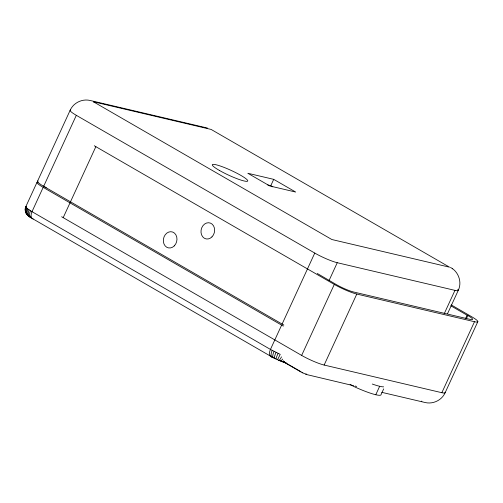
<?xml version="1.0" encoding="UTF-8"?>
<svg xmlns="http://www.w3.org/2000/svg" width="503" height="503" viewBox="0 0 503 503"><rect width="100%" height="100%" fill="white"/><g stroke="black" fill="none" stroke-linecap="round" stroke-linejoin="round"><path stroke-width="0.75" d="M36.958 182.451L25.779 206.752A7.055 6.973 1.3 0 0 27.049 214.397M37.442 181.394L70.093 110.402M38.197 181.992A17.611 2.421 24.7 0 0 43.183 187.361L32.003 211.662A7.048 4.099 -59.6 0 0 33.173 219.019L272.456 357.262L278.561 360.198L285.748 362.82A7.048 5.646 -76 0 0 286.459 363.028M283.849 325.039A17.611 2.421 24.7 0 1 282.114 324.064L43.667 186.305L76.318 115.319A17.611 2.421 24.7 0 1 70.653 109.968M445.067 392.189A17.611 2.421 24.7 0 1 441.848 392.705L324.139 365.046A17.611 2.421 24.7 0 1 301.649 355.414L63.202 217.654L95.853 146.669A17.611 2.421 24.7 0 1 94.281 145.732M267.741 184.972L270.79 185.689L273.707 179.351L295.689 192.052L269.797 185.965L247.809 173.265L273.707 179.351M43.183 187.361L281.623 325.12L270.451 349.422A7.048 3.722 -60.3 0 0 270.821 356.426L273.632 357.872M282.114 324.064L314.765 253.072L76.318 115.319M329.094 280.454L337.255 262.711L454.964 290.369A17.611 2.421 24.7 0 0 457.78 289.332M301.649 355.414L334.3 284.421L95.853 146.669M324.139 365.046L356.79 294.054L474.499 321.719L441.848 392.705M375.779 394.742L379.664 386.291M383.682 388.882L381.085 394.515A27.923 3.835 24.7 0 1 353.471 386.335L350.101 384.386M444.187 313.797L454.964 290.369M447.538 313.683L458.315 290.256C462.257 282.089 458.459 271.482 450.424 267.42M465.47 318.72L467.086 315.192L450.77 305.767M466.539 318.336L467.834 315.513L467.086 315.192M445.199 392.598L477.85 321.606M26.338 206.318L25.905 207.161A7.055 6.86 -29.8 0 0 29.369 216.221L29.287 215.988M70.238 110.126C73.52 102.725 82.303 98.575 90.125 100.468L207.355 128.02M445.054 392.874C441.772 400.275 432.982 404.425 425.167 402.532L381.777 392.334M421.552 401.155L421.879 401.224M306.767 374.175L304.17 373.566L302.397 372.541M353.609 385.713L305.686 374.326M355.137 386.071L356.658 386.43M285.082 362.493L283.158 361.953M270.821 356.426L272.507 357.275M25.905 207.161L27.891 209.034L32.003 211.662L270.451 349.422L280.196 354.357A7.055 0.415 -65.8 0 1 277.304 359.639M283.378 362.085L283.692 362.235A7.048 4.571 -72.1 0 0 285.497 362.399M284.107 362.242L284.723 362.55A7.048 5.225 -74.1 0 0 285.377 362.745M270.79 185.689L272.789 186.846M451.248 304.919L471.625 316.695A17.611 2.421 24.7 0 1 474.499 321.719M317.267 273.462L336.4 284.629A13.506 1.855 24.7 0 0 353.64 292.01L470.041 319.367A13.506 1.855 24.7 0 0 467.834 315.513M284.063 361.953L301.039 371.761M283.573 361.934L302.592 372.924M33.173 219.025L32.079 218.365A7.055 4.64 -58.3 0 1 30.425 210.726M452.247 268.564L452.599 268.791M26.301 207.676A7.055 6.627 -42.9 0 0 29.608 216.535L31.249 217.837A7.055 5.282 -56.3 0 1 29.048 209.845M356.79 294.054A17.611 2.421 24.7 0 1 334.3 284.421M63.202 217.654A17.611 2.421 24.7 0 1 61.63 216.718M283.365 326.095A17.611 2.421 24.7 0 1 281.623 325.12M46.257 187.795A9.394 1.289 24.7 0 1 43.579 186.003M30.557 217.346A7.055 5.835 -53.5 0 1 27.891 209.034M30.01 216.912A7.055 6.281 -49.5 0 1 26.967 208.305M28.476 215.548A7.055 6.973 1.3 0 1 27.728 215.02M25.722 211.832A7.055 6.967 52.2 0 1 25.464 210.952M25.313 210.047A7.055 6.967 52.2 0 1 25.383 208.217M25.59 207.324A7.055 6.967 52.2 0 1 25.917 206.469M272.11 357.143A7.048 3.125 -61.4 0 1 272.186 350.396M276.053 359.06A7.055 0.497 -64.7 0 1 278.102 353.395M274.82 358.469A7.055 1.402 -63.7 0 1 276.046 352.402M273.336 357.796A7.048 2.282 -62.6 0 1 274.066 351.396M284.66 361.72A7.055 3.848 -70.5 0 1 282.114 361.588M283.56 360.796A7.055 3.049 -69.1 0 1 280.988 361.173M282.667 359.073A7.055 2.207 -67.9 0 1 279.794 360.708M281.504 356.872A7.055 1.32 -66.8 0 1 278.561 360.192M383.644 386.845A27.923 3.835 24.7 0 1 372.277 384.041M43.667 186.305A17.611 2.421 24.7 0 1 38.002 180.961M337.255 262.711A17.611 2.421 24.7 0 1 314.765 253.072M93.734 101.845L93.413 101.776L331.835 239.516L449.569 267.194L211.122 129.434L93.734 101.845M211.939 236.907A8.218 6.74 -76.8 0 0 210.461 223.112A8.218 6.74 -76.8 0 0 201.037 232.606A8.218 6.74 -76.8 0 0 211.939 236.907M219.459 170.467A19.491 2.678 24.7 0 0 247.658 181.111A19.491 2.678 24.7 0 0 222.974 166.983A19.491 2.678 24.7 0 0 219.459 170.467M174.277 245.885A8.218 6.74 -76.8 0 0 172.799 232.09A8.218 6.74 -76.8 0 0 163.381 241.585A8.218 6.74 -76.8 0 0 174.277 245.885"/></g></svg>
